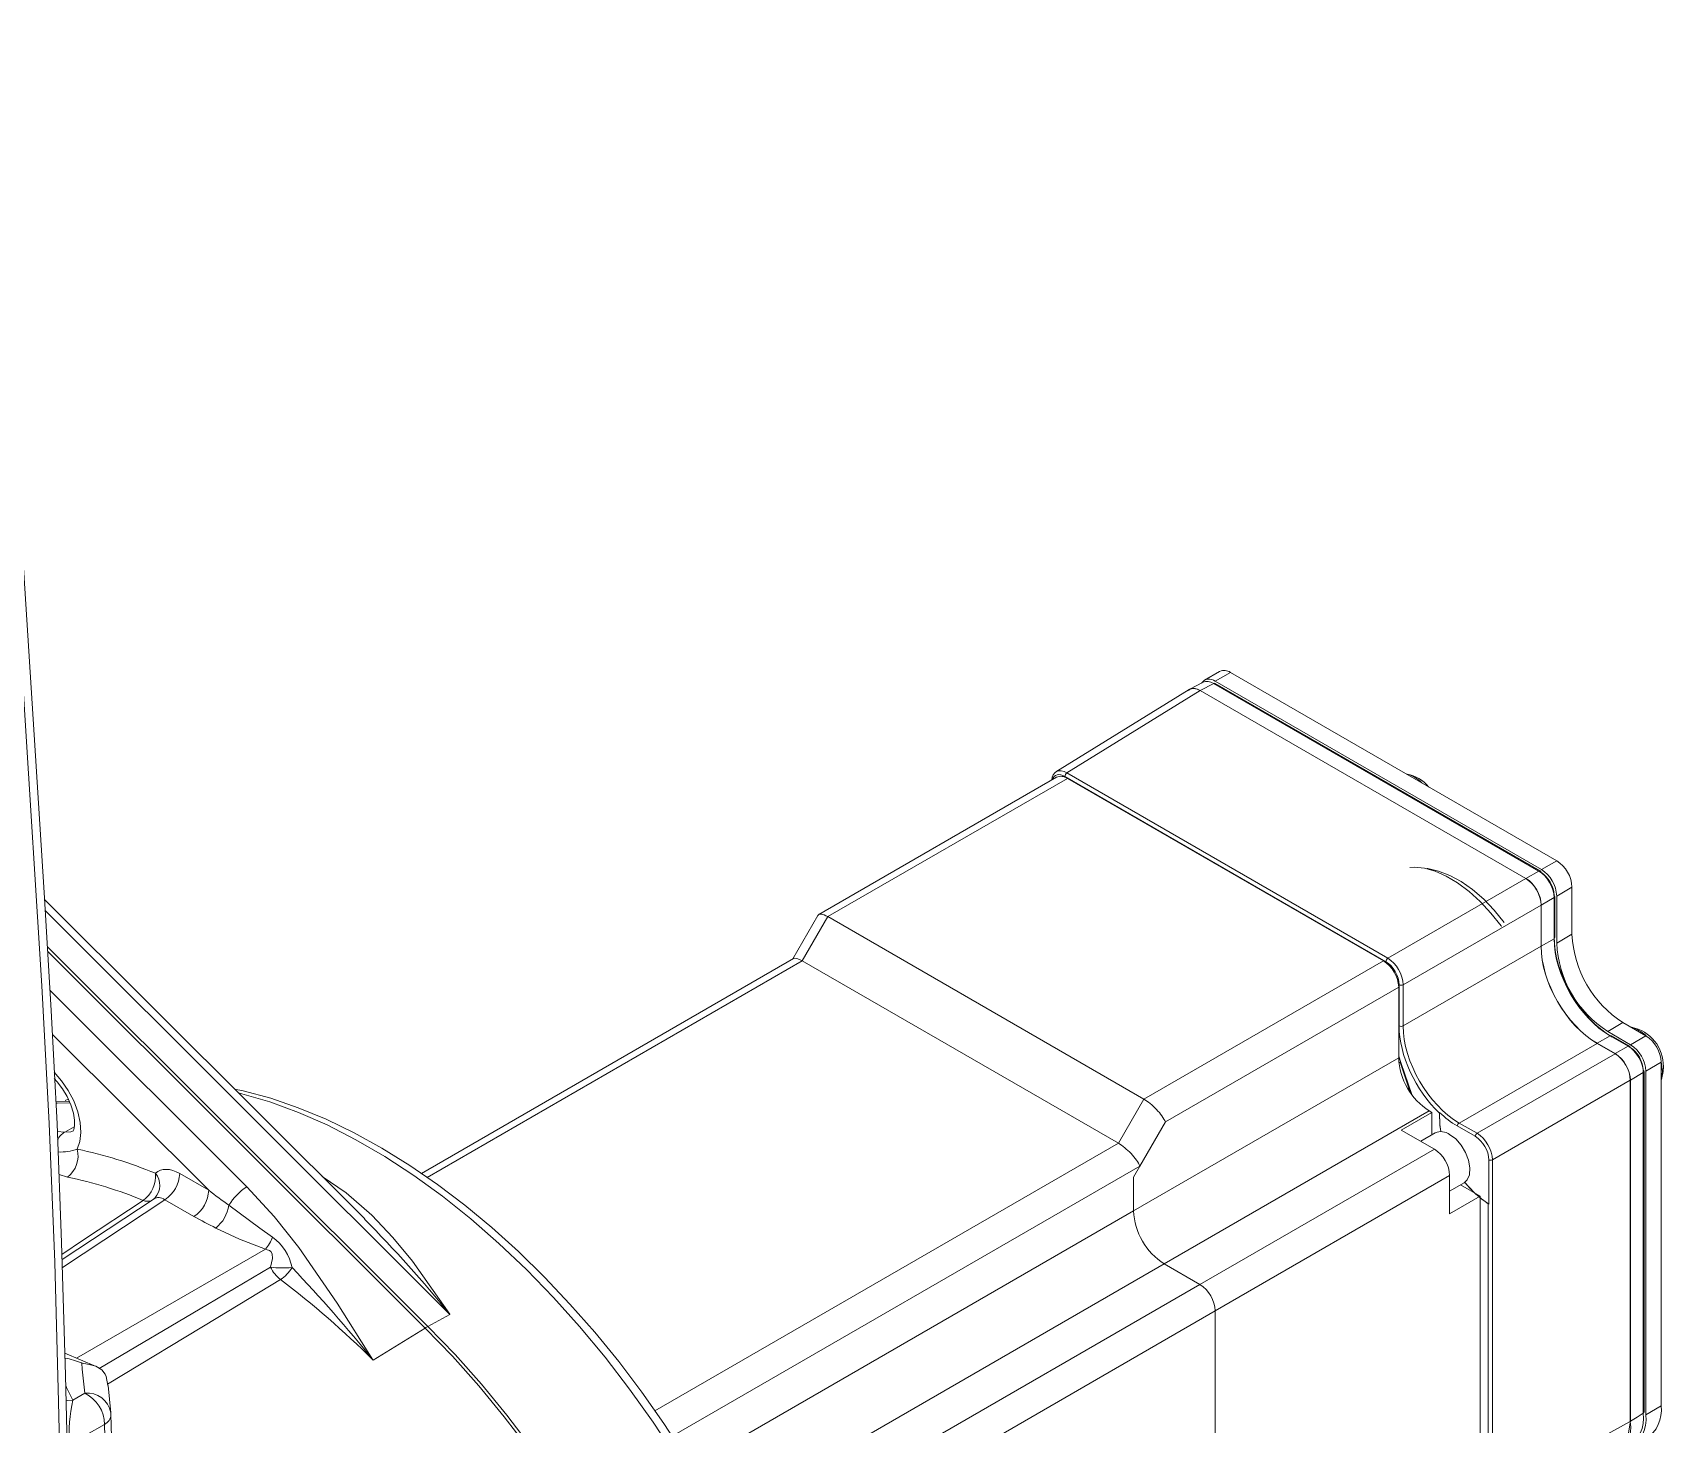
# Model space of a CAD drawing. Header units: millimetres. Extents: x 20 to 768, y 29 to 540.
# Drawn here: x 443.6 to 488.84, y 125.92 to 164.53 of the extents above; entities that cross this region are included whole.
import ezdxf

# ---------------------------------------------------------------- set-up
doc = ezdxf.new("R2010")
doc.units = ezdxf.units.MM

msp = doc.modelspace()

# ---------------------------------------------------------------- linework, layer by layer
at = {"color": 7, "linetype": 'Continuous', "lineweight": 15}
for p, q in [((476.529753, 146.810324), (476.105491, 146.565402)), ((476.829729, 146.780619), (476.405467, 146.535698)), ((476.829729, 146.780619), (485.880696, 141.555608)), ((475.682024, 146.303745), (471.985898, 144.018377)), ((475.987026, 146.277056), (472.291426, 143.992013)), ((476.075994, 146.508815), (475.699545, 146.313685)), ((485.023258, 141.06055), (475.987026, 146.277056)), ((476.367305, 146.474414), (475.990044, 146.278856)), ((475.990112, 146.278817), (485.026343, 141.062312)), ((485.384416, 141.268946), (476.367305, 146.474414)), ((476.405467, 146.535698), (485.456433, 141.310686)), ((485.422932, 141.272073), (476.405821, 146.477541)), ((481.14077, 138.753908), (472.235845, 143.894612)), ((472.291426, 143.992013), (481.196352, 138.851309)), ((472.004271, 143.87123), (465.408928, 140.06382)), ((472.304245, 143.841527), (465.657441, 140.004409)), ((472.304245, 143.841527), (481.07237, 138.779797)), ((485.026411, 141.062273), (485.384416, 141.268946)), ((485.880696, 141.555608), (485.456433, 141.310686)), ((481.196352, 138.851309), (485.023258, 141.06055)), ((486.304958, 140.820768), (485.880696, 140.575846)), ((486.304958, 140.820768), (486.304958, 139.5143)), ((452.809801, 131.615756), (443.931071, 140.473062)), ((485.447458, 140.325815), (481.620551, 138.116574)), ((485.447458, 139.182307), (485.447458, 140.325815)), ((485.808536, 140.534354), (485.450528, 140.327682)), ((485.450528, 140.327604), (485.450528, 139.184097)), ((485.808536, 139.390409), (485.808536, 140.534354)), ((485.830505, 139.422198), (485.830505, 140.566144)), ((485.880696, 140.575846), (485.880696, 139.269378)), ((465.385309, 140.040206), (464.686847, 138.830435)), ((465.657441, 140.004409), (464.950335, 138.779665)), ((465.657441, 140.004409), (474.425566, 134.942678)), ((485.450528, 139.183737), (485.808536, 139.390409)), ((486.304958, 139.5143), (485.880696, 139.269378)), ((481.620551, 136.973067), (485.447458, 139.182307)), ((464.701822, 138.839076), (454.381944, 132.881537)), ((464.950335, 138.779665), (473.71846, 133.717934)), ((474.425566, 134.942678), (481.07237, 138.779797)), ((481.496635, 138.044946), (475.025566, 134.309277)), ((481.496635, 138.044946), (481.496635, 136.085254)), ((481.508411, 136.973631), (481.508411, 138.117139)), ((481.620551, 138.116574), (481.620551, 136.973067)), ((487.363637, 136.696895), (487.005631, 136.490222)), ((487.719173, 137.064811), (487.29491, 136.81989)), ((487.29491, 136.81989), (487.931306, 136.452506)), ((487.85929, 136.410761), (487.363637, 136.696895)), ((487.897806, 136.413888), (487.402153, 136.700022)), ((487.719173, 137.064811), (488.355569, 136.697428)), ((488.355569, 136.697428), (487.931306, 136.452506)), ((487.002855, 136.488277), (483.175949, 134.279041)), ((483.671225, 133.993124), (487.498132, 136.20236)), ((487.498132, 136.20236), (487.002855, 136.488277)), ((487.005941, 136.490043), (487.501217, 136.204127)), ((487.501284, 136.204088), (487.85929, 136.410761)), ((481.496635, 136.085254), (474.142725, 131.839931)), ((481.496635, 136.133772), (481.559213, 135.955916)), ((481.535235, 135.964582), (481.817959, 135.131987)), ((488.779834, 135.962577), (488.355571, 135.717655)), ((488.779834, 135.962577), (488.779834, 126.427423)), ((487.922331, 135.467625), (484.095425, 133.258389)), ((487.922331, 126.000327), (487.922331, 135.467625)), ((488.283409, 135.676164), (487.925402, 135.469492)), ((487.925402, 135.469414), (487.925402, 126.002116)), ((488.283409, 126.224922), (488.283409, 135.676164)), ((488.305379, 126.256711), (488.305379, 135.707954)), ((488.355571, 135.717655), (488.355571, 126.182502)), ((444.614961, 134.878171), (444.242779, 134.865764)), ((444.585075, 134.940376), (444.497657, 134.905815)), ((473.71846, 133.717934), (474.425566, 134.942678)), ((482.345163, 134.615558), (474.991252, 130.370236)), ((481.567345, 134.084893), (482.415873, 134.574738)), ((482.345163, 134.615558), (482.415873, 134.574738)), ((482.415873, 133.947168), (482.415873, 134.574738)), ((482.63302, 134.567461), (482.630742, 134.552222)), ((475.025566, 134.309277), (474.31846, 133.084538)), ((481.567345, 134.084893), (482.486585, 133.554228)), ((482.51088, 134.002012), (482.110898, 133.771108)), ((483.121782, 134.196974), (483.617058, 133.911058)), ((483.175949, 134.279041), (483.671225, 133.993124)), ((475.981202, 129.79875), (482.486585, 133.554228)), ((474.142725, 132.780155), (474.31846, 133.084538)), ((483.997269, 133.252513), (483.997269, 132.031246)), ((484.095425, 133.258389), (484.095425, 123.901965)), ((447.677299, 132.877476), (448.482076, 132.412888)), ((474.142725, 132.780155), (474.142725, 131.839931)), ((482.910847, 132.819383), (476.405465, 129.063905)), ((482.910847, 132.819383), (482.910847, 131.757879)), ((482.910847, 132.385438), (483.310815, 132.616334)), ((446.963635, 132.178759), (444.414161, 130.49394)), ((446.987952, 132.197761), (446.962933, 132.179098)), ((448.072619, 131.686887), (447.267842, 132.151475)), ((482.910847, 131.757879), (483.759375, 132.247724)), ((483.759375, 132.247724), (483.215835, 132.561503)), ((483.759375, 132.247724), (483.759375, 124.245624)), ((483.759375, 132.201032), (483.997269, 132.031246)), ((483.983285, 123.902529), (483.983285, 132.038227)), ((474.991252, 130.370236), (475.981202, 129.79875)), ((455.175491, 128.963893), (454.565039, 128.633977)), ((476.405465, 129.063905), (476.405465, 118.938798)), ((454.491025, 128.591249), (453.039757, 127.701872)), ((445.354997, 127.526807), (444.489191, 127.890317)), ((444.710707, 126.591703), (445.043363, 126.780621)), ((445.766739, 126.239679), (445.688553, 126.99454)), ((488.779834, 126.427423), (488.355571, 126.182502)), ((445.59037, 125.917093), (444.609954, 125.360336)), ((445.770157, 126.188321), (445.769306, 126.20206)), ((445.814037, 124.700308), (445.770161, 126.188189)), ((484.095425, 123.901965), (487.922331, 126.000327)), ((487.922331, 126.000166), (487.922331, 126.000327)), ((487.925402, 126.002116), (487.925402, 126.00196))]:
    msp.add_line(p, q, dxfattribs=at)
at = {"color": 8, "linetype": 'Continuous', "lineweight": 15}
for p, q in [((455.175491, 128.963893), (443.949603, 140.162698)), ((444.009214, 139.164331), (454.565039, 128.633977)), ((454.491025, 128.591249), (444.016613, 139.04038)), ((464.950335, 138.779665), (454.542168, 132.771159)), ((444.081308, 137.956885), (449.542719, 132.508645)), ((448.482076, 132.412888), (444.148103, 136.736405)), ((481.559213, 135.955916), (481.859054, 135.072912)), ((444.277555, 134.04736), (444.485568, 134.022709)), ((444.485568, 134.022709), (444.752908, 134.177041)), ((460.860396, 126.295132), (473.71846, 133.717934)), ((474.31846, 133.084538), (461.338122, 125.591149)), ((444.564025, 132.78018), (444.327955, 132.846691)), ((447.267842, 132.151475), (444.420617, 130.269891)), ((474.142725, 131.839931), (461.870314, 124.755219)), ((444.817492, 127.752483), (450.052831, 130.774815)), ((474.991252, 130.370236), (462.720574, 123.286524)), ((463.177832, 122.407522), (475.981202, 129.79875)), ((476.405465, 129.063905), (463.547346, 121.641072))]:
    msp.add_line(p, q, dxfattribs=at)
at = {"color": 8, "linetype": 'Continuous', "lineweight": 15, "flags": 128}
for points in [[(444.404307, 122.653692), (444.314676, 126.542215), (444.20781, 130.41967), (444.054764, 134.268738), (443.849876, 138.083052), (443.360595, 145.886195), (442.377269, 161.496512), (442.198538, 164.383058)], [(481.535419, 135.964092), (481.532199, 135.962221), (481.504553, 135.947122)], [(444.637394, 134.834207), (444.272657, 134.82801), (444.244006, 134.826835)], [(461.432538, 125.033647), (460.81001, 125.978316), (460.157389, 126.894871), (459.47716, 127.779823), (458.771919, 128.629795), (458.044353, 129.441552), (457.297236, 130.211992), (456.53342, 130.938177), (455.755814, 131.617355), (454.967382, 132.24691), (454.171133, 132.824462), (453.370103, 133.347802), (452.567342, 133.814934), (451.765913, 134.224082), (450.968872, 134.573675), (450.179257, 134.862388), (449.400082, 135.089124), (449.304192, 135.112913)], [(444.485568, 134.022709), (444.65169, 134.032733), (444.728671, 134.06485)], [(451.630109, 132.792602), (452.297513, 132.340195), (453.010252, 131.71776), (453.592218, 131.10629), (454.139002, 130.444783), (455.16976, 128.97286), (455.175491, 128.963893)], [(444.410124, 130.634012), (445.010451, 131.033652), (446.664892, 132.131866)], [(445.444677, 127.471548), (448.45018, 129.24604), (450.194842, 130.27795)], [(450.470434, 129.934973), (448.735886, 128.883004), (445.675241, 127.033045)], [(444.513582, 126.99263), (444.537851, 126.94327), (444.710707, 126.591703)], [(444.521553, 126.588035), (444.577462, 126.584046), (444.710707, 126.591703)], [(487.925402, 126.00196), (487.838516, 125.458592), (487.585144, 125.077173), (487.485593, 125.01683)]]:
    msp.add_lwpolyline(points, dxfattribs=at)
at = {"color": 7, "linetype": 'Continuous', "lineweight": 15, "flags": 128}
for points in [[(444.609083, 122.965086), (444.506704, 127.282647), (444.400686, 130.961511), (444.273404, 134.260658), (444.114293, 137.404432), (443.918868, 140.677436), (443.639295, 145.051364), (443.147696, 152.738987), (442.626752, 160.931888), (442.411919, 164.53256)], [(475.735009, 146.322903), (475.701085, 146.314472), (475.664965, 146.282998)], [(481.803186, 141.368604), (481.93055, 141.374427), (482.210441, 141.345968), (482.507656, 141.263449), (482.816363, 141.128231), (483.131756, 140.941719), (483.447733, 140.706495), (483.758117, 140.426155), (484.056675, 140.105418), (484.337337, 139.750038), (484.349829, 139.731406)], [(484.422967, 139.844692), (484.148096, 140.184525), (483.854435, 140.490322), (483.547448, 140.756403), (483.232845, 140.977807), (482.91648, 141.150424), (482.604238, 141.271043), (482.301927, 141.33741), (482.290056, 141.338923)], [(481.559213, 135.955916), (481.548278, 135.956856), (481.540413, 135.959292), (481.53591, 135.963139), (481.535235, 135.964582)], [(488.815189, 135.697179), (488.790278, 135.920844), (488.779824, 135.96597)], [(488.78608, 135.488207), (488.832705, 135.707075), (488.840121, 135.837657)], [(444.192608, 135.690967), (444.401741, 135.452993), (444.585706, 135.182649), (444.736735, 134.89137), (444.848447, 134.591456), (444.916133, 134.295552), (444.936928, 134.016166), (444.909956, 133.765085), (444.836357, 133.552924)], [(444.193121, 135.51112), (444.274191, 135.424588), (444.424449, 135.230243), (444.555856, 135.010545), (444.658831, 134.779911), (444.726673, 134.556448), (444.758022, 134.358494), (444.757863, 134.203055), (444.738738, 134.102637), (444.720181, 134.059771), (444.720909, 134.059902)], [(488.779834, 135.469247), (488.790278, 135.502275), (488.815189, 135.697179)], [(461.699011, 125.03841), (461.111781, 125.937815), (460.496585, 126.812254), (459.855474, 127.658788), (459.190572, 128.474526), (458.504072, 129.256687), (457.798219, 130.002608), (457.075319, 130.709713), (456.337719, 131.375552), (455.587802, 131.997802), (454.827987, 132.574258), (454.060716, 133.102834), (453.288463, 133.581586), (452.513726, 134.008688), (451.739046, 134.382449), (450.967056, 134.701304), (450.200462, 134.96384), (449.442033, 135.168856), (449.200681, 135.216172)], [(482.630742, 134.552222), (482.6412, 134.222103), (482.668798, 134.039317)], [(482.63302, 134.567461), (482.641316, 134.234838), (482.670377, 134.039264)], [(482.910847, 133.962407), (483.077587, 133.837129), (483.229509, 133.66494), (483.353118, 133.461138), (483.43743, 133.243835), (483.474951, 133.032339), (483.46235, 132.845441), (483.400746, 132.699744), (483.310815, 132.616334)], [(483.335203, 132.632248), (483.447497, 132.499927), (483.606369, 132.336049)], [(449.542719, 132.508645), (450.296281, 131.686376), (450.980981, 130.821913), (452.04648, 129.282069), (453.03421, 127.710877), (453.039757, 127.701872)], [(449.041861, 131.996039), (449.902645, 131.358013), (450.250287, 131.113644)], [(483.983285, 132.038227), (483.990043, 132.034452), (483.997269, 132.031246)], [(450.052831, 130.774815), (449.337086, 131.056119), (448.678516, 131.365634)], [(450.194842, 130.27795), (450.253644, 130.518149), (450.242592, 130.650003), (450.204803, 130.709851), (450.164047, 130.74029), (450.07389, 130.771284), (450.052831, 130.774815)], [(463.030061, 107.40078), (463.111413, 108.283007), (463.143149, 109.197892), (463.125144, 110.141979), (463.057469, 111.111698), (462.940381, 112.103376), (462.774322, 113.11327), (462.559921, 114.137551), (462.297987, 115.17235), (461.989512, 116.21375), (461.635662, 117.257818), (461.237775, 118.300597), (460.797357, 119.338149), (460.316076, 120.36655), (459.795748, 121.381905), (459.238343, 122.380371), (458.645971, 123.35818), (458.02087, 124.311634), (457.365406, 125.237121), (456.682059, 126.131135), (455.97341, 126.990306), (455.242145, 127.811372), (454.491025, 128.591249)], [(454.565039, 128.633977), (455.316159, 127.854099), (456.047424, 127.033033), (456.756073, 126.173862), (457.439421, 125.279848), (458.094884, 124.354362), (458.719985, 123.400907), (459.312357, 122.423099), (459.869762, 121.424633), (460.39009, 120.409277), (460.871371, 119.380876), (461.311789, 118.343325), (461.709676, 117.300545), (462.063526, 116.256477), (462.372001, 115.215077), (462.633935, 114.180279), (462.848337, 113.155998), (463.014395, 112.146104), (463.131483, 111.154425), (463.199158, 110.184706), (463.217164, 109.240619), (463.185427, 108.325735), (463.104075, 107.443507)], [(445.043363, 126.780621), (444.973875, 127.451508), (444.957033, 127.614091), (444.956059, 127.623509)], [(444.956059, 127.623509), (445.003485, 127.60966), (445.074381, 127.595711), (445.162526, 127.581489), (445.345196, 127.532454), (445.514499, 127.428792), (445.611621, 127.309338)], [(445.682834, 126.993375), (445.63404, 127.248282), (445.611621, 127.309338)], [(445.634245, 124.429213), (445.599972, 125.59147), (445.59037, 125.917093)], [(487.925402, 126.00196), (488.111745, 126.118017), (488.283409, 126.224922)]]:
    msp.add_lwpolyline(points, dxfattribs=at)
at = {"color": 7, "linetype": 'Continuous', "lineweight": 15}
for centre, radius, start, end in [((476.239611, 146.335444), 0.260019, 50.3675806, 145.571408), ((476.653981, 146.535317), 0.301763, 54.3800117, 114.3098097), ((476.032231, 146.200747), 0.088774, 118.3735569, 120.6713945), ((476.034836, 146.196906), 0.093326, 118.6347926, 120.8159996), ((476.389332, 146.44187), 0.039297, 65.1908158, 124.0923742), ((472.128499, 143.596229), 0.301758, 54.3798708, 114.3103319), ((472.358972, 143.88891), 0.123259, 123.2299071, 177.3482294), ((481.481611, 143.080608), 0.913038, 44.2261502, 75.7792263), ((481.570857, 142.999992), 0.968218, 38.9918316, 80.4837459), ((485.40014, 141.239697), 0.039593, 353.8307024, 54.8548121), ((484.959575, 140.533928), 0.922074, 2.6055901, 57.3947387), ((485.383838, 140.77885), 0.922074, 2.6055901, 57.3947387), ((485.071067, 140.9804), 0.093326, 118.6347926, 120.8159996), ((485.068952, 140.984825), 0.088363, 118.7796672, 121.0786511), ((485.403195, 140.405799), 0.091338, 298.98616, 301.2125339), ((485.400851, 140.409308), 0.095621, 299.1703275, 301.2999091), ((485.791139, 140.562634), 0.039522, 5.0948815, 66.2196511), ((489.375383, 139.654019), 3.073602, 182.6054383, 237.3946112), ((485.400851, 139.265801), 0.095621, 299.1703275, 301.2999091), ((485.391627, 139.282084), 0.114636, 299.1450024, 300.9176396), ((488.951121, 139.409097), 3.073602, 182.6054383, 237.3946112), ((480.575512, 138.003036), 0.922077, 2.6050615, 57.3947744), ((481.263898, 138.748206), 0.123259, 123.2299071, 177.3482294), ((481.565034, 138.22664), 0.123275, 242.6566911, 296.7664981), ((481.565034, 137.083132), 0.123275, 242.6566911, 296.7664981), ((487.704093, 136.058845), 0.913145, 44.2252481, 75.7772101), ((487.752843, 135.864285), 1.087604, 358.5970814, 79.3699644), ((487.858689, 135.920655), 0.922098, 2.6057586, 57.3940773), ((487.050742, 136.408531), 0.093319, 118.9081031, 121.086454), ((487.053285, 136.403776), 0.098405, 118.7585013, 120.8285265), ((487.548561, 136.117859), 0.098405, 118.7585013, 120.8285265), ((487.546395, 136.122396), 0.093319, 118.9081031, 121.086454), ((487.875015, 136.381513), 0.039592, 353.8359162, 54.8553168), ((487.434426, 135.675733), 0.922098, 2.6057586, 57.3940773), ((483.338888, 136.169081), 1.844159, 182.6053009, 237.3946171), ((488.266013, 135.704444), 0.039522, 5.0948815, 66.2196511), ((487.873597, 135.555565), 0.10046, 299.0199203, 301.0427217), ((487.875725, 135.551118), 0.095621, 299.1703275, 301.2999091), ((484.472613, 136.486691), 2.658486, 226.213705, 239.4612724), ((482.677686, 133.64715), 0.392112, 53.5137215, 115.1761952), ((483.24556, 134.174185), 0.125859, 123.5792248, 169.5680057), ((483.740836, 133.888269), 0.125859, 123.5792248, 169.5680057), ((444.110138, 133.3745), 0.747816, 307.3693145, 13.8035251), ((442.285684, 121.438415), 12.380115, 67.5904003, 78.1102101), ((481.989723, 132.777468), 0.922077, 2.6053905, 57.3946097), ((483.180218, 133.219818), 0.817705, 2.2914949, 57.7085053), ((484.039423, 133.371114), 0.12587, 250.4335039, 296.418116), ((442.09336, 121.045887), 11.991573, 67.5901871, 78.1099961), ((446.178138, 132.805222), 0.830866, 305.8623433, 5.4137173), ((446.751714, 132.921031), 0.926609, 303.8490371, 357.3058094), ((485.464684, 134.312359), 2.714079, 218.2713561, 236.9192542), ((447.556491, 132.456443), 0.926609, 303.8490371, 357.3058094), ((450.37801, 131.191508), 1.559667, 122.3817099, 148.9467292), ((448.038279, 132.154559), 1.016025, 309.0603989, 351.0240266), ((475.984977, 131.923758), 1.844159, 182.6053009, 237.3946171), ((449.268537, 131.458822), 1.040664, 318.9073413, 340.6286446), ((449.437608, 129.995698), 1.382119, 11.2841414, 53.9851234), ((451.11078, 130.73172), 1.022178, 206.3545334, 231.2111521), ((450.551208, 133.174118), 2.91801, 262.9851623, 274.7532568), ((449.864248, 130.848111), 1.09603, 303.5781461, 327.9284519), ((436.080127, 110.78339), 23.95546, 44.9304102, 53.0791678), ((424.708278, 105.144975), 36.214448, 38.5260285, 43.9219692), ((475.48434, 129.02199), 0.922077, 2.6053905, 57.3946097), ((455.315737, 127.24812), 1.576117, 118.4437438, 121.5508797), ((443.968058, 125.086503), 2.7226, 68.7222795, 78.8831384), ((444.616899, 125.905458), 0.973541, 0.6847759, 64.0201581), ((449.437928, 125.585106), 4.833204, 167.979187, 182.6655266), ((445.070465, 126.167559), 0.7, 1.6891048, 5.913517), ((488.266246, 126.260269), 0.039294, 295.899447, 354.805477), ((487.802408, 126.318084), 0.983523, 304.9293147, 6.3828441), ((487.421832, 126.064197), 0.941204, 295.3792385, 7.2209216), ((487.248, 126.096303), 1.043368, 304.7945065, 7.0810367), ((487.875725, 126.08382), 0.095621, 299.1703275, 301.2999091), ((487.873061, 126.087997), 0.100707, 299.2911571, 301.3145704)]:
    msp.add_arc(centre, radius, start, end, dxfattribs=at)
at = {"color": 8, "linetype": 'Continuous', "lineweight": 15}
for centre, radius, start, end in [((485.406444, 141.236403), 0.039297, 65.1908158, 124.0923742), ((485.791366, 140.569706), 0.039301, 295.9057438, 354.7991801), ((485.791366, 139.425761), 0.039301, 295.9057438, 354.7991801), ((487.385665, 136.664338), 0.03931, 65.2012376, 124.0819524), ((487.881318, 136.378203), 0.03931, 65.2012376, 124.0819524), ((488.266246, 135.711511), 0.039294, 295.899447, 354.805477), ((444.775033, 133.546595), 0.557202, 121.2985512, 151.7828091), ((444.383344, 134.816894), 1.3427, 266.5975494, 289.7179418), ((446.603076, 132.550765), 0.522081, 317.2532011, 39.6084705), ((446.786477, 132.399321), 0.293795, 245.5534619, 286.9546207), ((428.106203, 107.108861), 34.790643, 38.9164953, 44.7702295), ((445.121784, 126.13135), 0.65399, 9.5346236, 96.8869659), ((445.443462, 126.209674), 0.327392, 296.661769, 356.2603965), ((486.947973, 125.844699), 0.986683, 300.419762, 9.0655894)]:
    msp.add_arc(centre, radius, start, end, dxfattribs=at)
for centre, major_axis, ratio, start_param, end_param in [((475.986852, 145.78679), (-0.29942, 0.520179), 0.57719037, 5.498938074, 6.301361802), ((475.986852, 145.78679), (-0.292851, 0.523905), 0.577153126, 5.506200902, 6.185941466), ((472.235957, 143.469882), (-0.260058, 0.450483), 0.577205709, 5.498020652, 6.754600614), ((447.254069, 131.651508), (-0.269672, 0.539245), 0.573896398, 5.532841483, 6.352416553)]:
    msp.add_ellipse(centre, major_axis=major_axis, ratio=ratio, start_param=start_param, end_param=end_param, dxfattribs=at)
at = {"color": 7, "linetype": 'Continuous', "lineweight": 15}
for centre, major_axis, ratio, start_param, end_param in [((475.986852, 145.78679), (-0.292851, 0.523905), 0.577153126, 6.185941466, 6.265011158), ((483.949577, 150.71025), (7.971305, 4.424693), 0.046090728, 3.169215968, 3.169406291), ((483.951428, 150.792945), (7.967281, 4.50835), 0.038440207, 3.164040558, 3.164230881), ((476.366076, 145.983364), (-0.296986, 0.521699), 0.577077063, 5.501694889, 6.260505145), ((472.292526, 143.502539), (-0.302135, 0.518535), 0.577246554, 5.495695441, 6.969361684), ((485.382684, 140.778187), (-0.299975, 0.519629), 0.581700533, 3.927415068, 5.497526162), ((485.439253, 140.810844), (-0.259979, 0.450345), 0.577777322, 3.927414809, 5.497525903), ((493.268457, 145.330575), (8.253877, 4.261352), 0.044413576, 3.169933137, 3.17012346), ((485.022814, 140.570441), (-0.299976, 0.519629), 0.578412432, 3.927414811, 5.497525905), ((493.270308, 145.41327), (8.249975, 4.345005), 0.03705261, 3.164947256, 3.165137579), ((485.022814, 140.570441), (-0.299975, 0.51963), 0.58676983, 3.927415413, 5.497526507), ((493.268457, 145.330575), (7.817825, 5.016617), 0.044421454, 3.113065754, 3.113256077), ((493.340994, 145.290838), (7.888315, 4.971419), 0.037059068, 3.118051, 3.118241323), ((465.833178, 139.615935), (-0.437638, 0.437658), 0.317888156, 5.412887702, 6.368166013), ((487.41983, 138.525107), (-1.139907, 1.974592), 0.577777322, 0.785822155, 2.355933249), ((487.363262, 138.492451), (-1.099911, 1.905307), 0.576707355, 0.785822086, 2.35593318), ((487.011806, 138.289562), (-1.099909, 1.905308), 0.583848355, 0.78582257, 2.355933664), ((449.081848, 116.392941), (36.356604, 22.823763), 0.035455338, 6.260706171, 6.260896494), ((487.011806, 138.289562), (-1.09991, 1.905308), 0.581569065, 0.785822405, 2.355933499), ((449.154385, 116.353203), (36.286248, 22.868525), 0.037059068, 6.259643653, 6.259833976), ((465.126071, 138.39119), (-0.437638, 0.437658), 0.317888156, 5.412887702, 6.198204601), ((481.140659, 138.329308), (-0.259979, 0.450345), 0.577557435, 3.927224424, 5.497716164), ((481.197227, 138.361964), (-0.299976, 0.519629), 0.574824046, 3.927224223, 5.497715963), ((483.120859, 136.043353), (-1.139907, 1.974591), 0.577557435, 0.78563177, 2.047582391), ((483.177428, 136.07601), (-1.09991, 1.905308), 0.578302904, 0.785631826, 2.356123566), ((449.081848, 116.392941), (37.946294, 20.07034), 0.035449183, 0.022291946, 0.022482269), ((449.083699, 116.475635), (37.949884, 19.987022), 0.03705261, 0.023354603, 0.023544926), ((495.743331, 140.47239), (8.253877, 4.261352), 0.044413576, 3.169933137, 3.17012346), ((487.497688, 135.712255), (-0.299976, 0.519629), 0.578412432, 3.927414811, 5.497525905), ((495.745182, 140.555085), (8.249975, 4.345005), 0.03705261, 3.164947256, 3.165137579), ((487.497688, 135.712255), (-0.299975, 0.51963), 0.58676983, 3.927415413, 5.497526507), ((487.857558, 135.920002), (-0.299975, 0.519629), 0.581700533, 3.927415068, 5.497526162), ((487.914126, 135.952658), (-0.259979, 0.450345), 0.577777322, 3.927414809, 5.497525903), ((495.743331, 140.47239), (7.817825, 5.016617), 0.044421454, 3.113065754, 3.113256077), ((495.815868, 140.432652), (7.888315, 4.971419), 0.037059068, 3.118051, 3.118241323), ((474.601302, 134.554205), (-0.437638, 0.437658), 0.317888156, 3.842091375, 5.412887702), ((483.672101, 133.503778), (-0.299976, 0.519629), 0.574824046, 3.927224223, 5.497715963), ((473.894195, 133.32946), (-0.437638, 0.437658), 0.317888156, 3.842088752, 5.412887702), ((447.678333, 131.89643), (-0.600683, 1.040525), 0.576678737, 5.498477198, 6.412480591), ((448.82493, 132.739022), (2.343602, -1.800184), 0.158243155, 4.68760681, 4.925363798), ((448.839736, 132.257944), (2.565603, -1.334927), 0.300732628, 4.567726162, 4.80548315)]:
    msp.add_ellipse(centre, major_axis=major_axis, ratio=ratio, start_param=start_param, end_param=end_param, dxfattribs=at)

doc.saveas('drawing.dxf')
